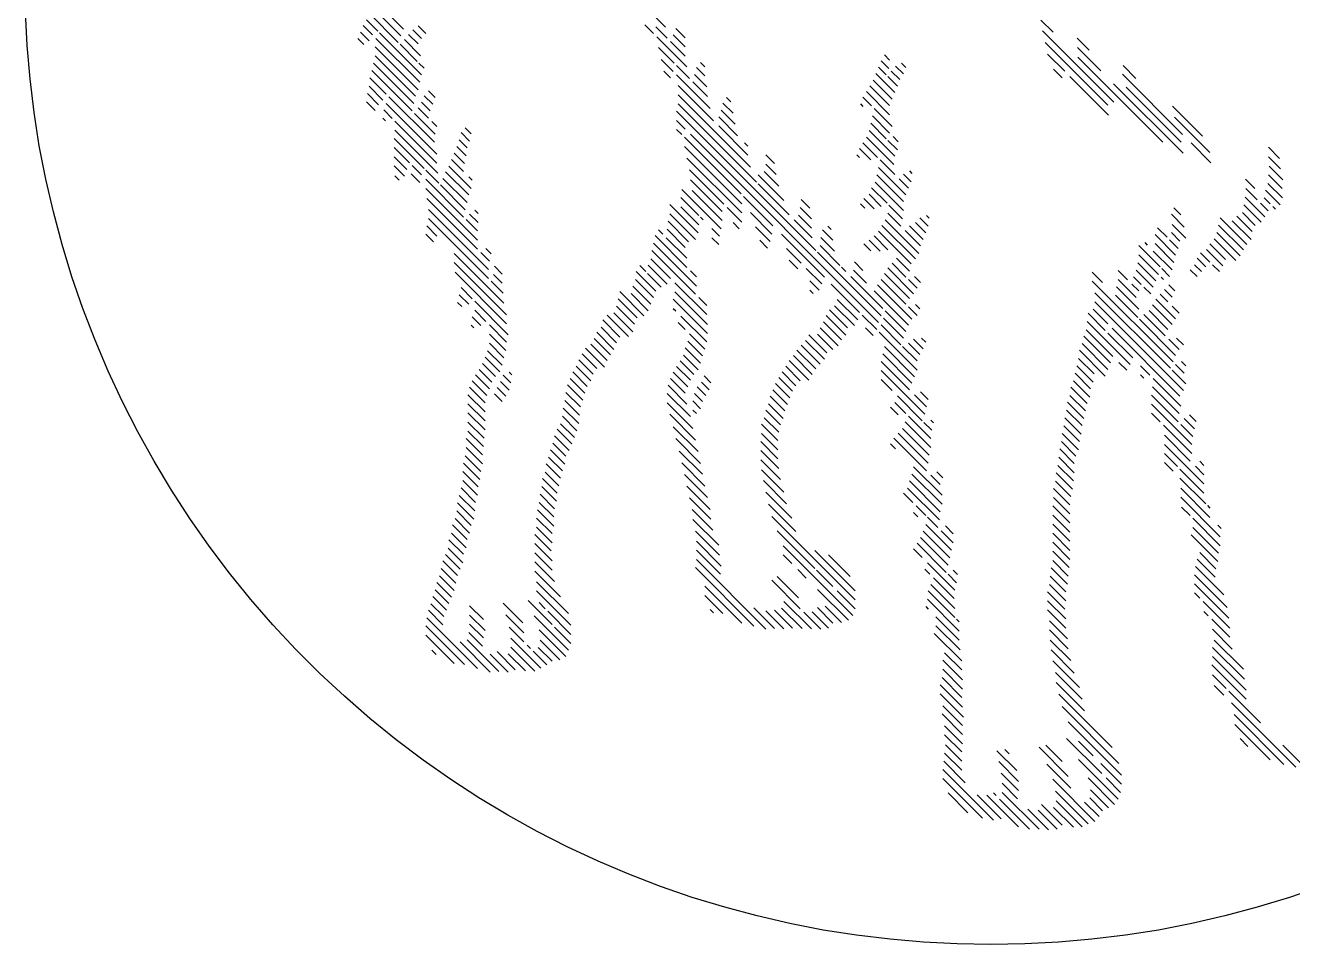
# Model space of a CAD drawing. Header units: millimetres. Extents: x 10 to 1190, y 102 to 890.
# Drawn here: x 1082 to 1141, y 130 to 172.8 of the extents above; entities that cross this region are included whole.
import ezdxf

# ---------------------------------------------------------------- set-up
doc = ezdxf.new("R2010")
doc.units = ezdxf.units.MM
doc.layers.add('CUT', color=1, linetype='CONTINUOUS')
doc.layers.add('ETCH', color=7, linetype='CONTINUOUS')

msp = doc.modelspace()

# ---------------------------------------------------------------- linework, layer by layer
at = {"layer": 'CUT'}
msp.add_lwpolyline([(1142.39, 132.71), (1140.91, 132.2), (1139.4, 131.74), (1137.89, 131.34), (1136.36, 130.98), (1134.81, 130.68), (1133.26, 130.44), (1131.7, 130.25), (1130.14, 130.11), (1128.57, 130.03), (1127, 130), (1125.43, 130.03), (1123.86, 130.11), (1122.3, 130.25), (1120.74, 130.44), (1119.19, 130.68), (1117.64, 130.98), (1116.11, 131.34), (1114.6, 131.74), (1113.09, 132.2), (1111.61, 132.71), (1110.14, 133.28), (1108.7, 133.89), (1107.27, 134.55), (1105.87, 135.27), (1104.5, 136.03), (1103.15, 136.84), (1101.84, 137.69), (1100.55, 138.59), (1099.3, 139.54), (1098.07, 140.53), (1096.89, 141.56), (1095.74, 142.63), (1094.63, 143.74), (1093.56, 144.89), (1092.53, 146.07), (1091.54, 147.3), (1090.59, 148.55), (1089.69, 149.84), (1088.84, 151.15), (1088.03, 152.5), (1087.27, 153.87), (1086.55, 155.27), (1085.89, 156.7), (1085.28, 158.14), (1084.71, 159.61), (1084.2, 161.09), (1083.74, 162.6), (1083.34, 164.11), (1082.98, 165.64), (1082.68, 167.19), (1082.44, 168.74), (1082.25, 170.3), (1082.11, 171.86), (1082.03, 173.43)], dxfattribs=at)
at = {"layer": 'ETCH'}
for points in [[(1098.16, 173.66), (1099.52, 172.3)], [(1098.32, 173.93), (1099.64, 172.61)], [(1110.76, 173.79), (1111.84, 172.71)], [(1097.92, 173.05), (1098.44, 172.53)], [(1098.04, 173.36), (1099.4, 172)], [(1129.33, 173.04), (1129.89, 172.48)], [(1097.64, 172.48), (1098.04, 172.08)], [(1097.76, 172.79), (1098.2, 172.35)], [(1098.52, 172.45), (1100.48, 170.49)], [(1099.88, 172.37), (1100.32, 171.93)], [(1100.08, 172.59), (1100.48, 172.19)], [(1100.32, 172.77), (1100.68, 172.41)], [(1110.88, 172.82), (1111.28, 172.42)], [(1111.4, 172.72), (1111.92, 172.2)], [(1112.2, 172.35), (1112.76, 171.79)], [(1112.32, 172.65), (1112.76, 172.21)], [(1129.4, 172.54), (1132.72, 169.22)], [(1097.52, 172.18), (1097.8, 171.9)], [(1098.32, 171.8), (1100.32, 169.8)], [(1098.36, 172.19), (1100.4, 170.15)], [(1099.48, 171.92), (1100.28, 171.12)], [(1099.68, 172.14), (1100.44, 171.38)], [(1111.44, 172.26), (1112.84, 170.86)], [(1111.52, 171.76), (1112.24, 171.04)], [(1112.08, 172.04), (1112.76, 171.36)], [(1129.52, 172), (1132.44, 169.08)], [(1131.02, 172.2), (1131.58, 171.64)], [(1131.03, 171.76), (1132.11, 170.68)], [(1098.32, 171.38), (1100.2, 169.5)], [(1111.64, 171.21), (1112.2, 170.65)], [(1122.04, 171.42), (1122.28, 171.18)], [(1129.64, 171.46), (1130.44, 170.66)], [(1131.05, 171.32), (1135.01, 167.36)], [(1098.16, 170.69), (1100.04, 168.81)], [(1098.24, 171.04), (1100.12, 169.16)], [(1100.36, 171.04), (1100.6, 170.8)], [(1111.76, 170.67), (1112.08, 170.35)], [(1112.36, 170.92), (1112.96, 170.32)], [(1113.28, 170.84), (1113.68, 170.44)], [(1113.48, 171.07), (1113.68, 170.87)], [(1121.76, 170.85), (1122.12, 170.49)], [(1121.88, 171.15), (1122.24, 170.79)], [(1122.36, 170.67), (1122.76, 170.27)], [(1122.56, 170.9), (1122.92, 170.54)], [(1122.84, 171.04), (1123.04, 170.84)], [(1129.92, 170.75), (1130.32, 170.35)], [(1133.15, 170.92), (1133.75, 170.32)], [(1098.08, 170.35), (1098.84, 169.59)], [(1112.36, 170.49), (1113.92, 168.93)], [(1112.44, 169.99), (1114.08, 168.35)], [(1113.12, 170.16), (1113.8, 169.48)], [(1113.2, 170.5), (1113.76, 169.94)], [(1121.36, 169.98), (1122.28, 169.06)], [(1121.52, 170.24), (1122.4, 169.36)], [(1121.64, 170.55), (1122.52, 169.67)], [(1122.2, 170.41), (1122.64, 169.97)], [(1130.68, 170.42), (1132.48, 168.62)], [(1132.71, 170.08), (1135.95, 166.84)], [(1133.12, 170.52), (1135.92, 167.72)], [(1097.96, 169.62), (1098.48, 169.1)], [(1098.04, 169.96), (1098.68, 169.32)], [(1098.96, 169.47), (1101.08, 167.35)], [(1100.6, 169.52), (1101, 169.12)], [(1100.8, 169.75), (1101.12, 169.43)], [(1112.44, 169.56), (1115.8, 166.2)], [(1114.68, 169.44), (1114.88, 169.24)], [(1121.04, 169.45), (1121.44, 169.05)], [(1121.2, 169.71), (1122.28, 168.63)], [(1133.3, 169.92), (1135.86, 167.36)], [(1097.92, 169.23), (1098.32, 168.83)], [(1098.72, 168.86), (1099.12, 168.46)], [(1098.84, 169.16), (1101.2, 166.8)], [(1100.32, 168.96), (1100.8, 168.48)], [(1100.48, 169.22), (1100.88, 168.82)], [(1112.36, 168.8), (1118.84, 162.32)], [(1112.44, 169.14), (1116.08, 165.5)], [(1114.44, 168.84), (1115.08, 168.2)], [(1114.52, 169.18), (1115, 168.7)], [(1120.92, 169.14), (1121.04, 169.02)], [(1121.56, 168.93), (1122.4, 168.09)], [(1135.45, 169.04), (1136.85, 167.64)], [(1098.68, 168.47), (1098.8, 168.35)], [(1099.24, 168.34), (1101.2, 166.38)], [(1100.16, 168.69), (1101.12, 167.73)], [(1100.96, 168.32), (1101.2, 168.08)], [(1112.36, 168.37), (1112.76, 167.97)], [(1114.32, 168.53), (1115.2, 167.65)], [(1121.4, 168.24), (1122.12, 167.52)], [(1121.48, 168.58), (1122.28, 167.78)], [(1135.55, 168.52), (1137.19, 166.88)], [(1099.24, 167.91), (1101.24, 165.91)], [(1102.32, 167.8), (1102.72, 167.4)], [(1102.52, 168.03), (1102.8, 167.75)], [(1112.36, 167.95), (1112.6, 167.71)], [(1113, 167.73), (1121.76, 158.97)], [(1114.32, 168.11), (1115.68, 166.75)], [(1121.32, 167.9), (1122.52, 166.7)], [(1122.44, 167.62), (1122.68, 167.38)], [(1099.2, 167.53), (1100.6, 166.13)], [(1099.2, 167.11), (1099.92, 166.39)], [(1102.12, 167.16), (1102.56, 166.72)], [(1102.24, 167.46), (1102.6, 167.1)], [(1112.72, 167.59), (1115.36, 164.95)], [(1112.72, 167.16), (1115.4, 164.48)], [(1115.52, 167.33), (1115.68, 167.17)], [(1120.88, 167.06), (1121.4, 166.54)], [(1121.04, 167.33), (1121.72, 166.65)], [(1121.2, 167.59), (1122.48, 166.31)], [(1122.2, 167.44), (1122.64, 167)], [(1136.32, 167.32), (1137.24, 166.4)], [(1139.92, 167.12), (1140.44, 166.6)], [(1099.2, 166.68), (1099.8, 166.08)], [(1101.88, 166.55), (1102.44, 165.99)], [(1102, 166.85), (1102.48, 166.37)], [(1112.84, 166.62), (1115.4, 164.06)], [(1116.52, 166.76), (1116.92, 166.36)], [(1120.76, 166.76), (1120.88, 166.64)], [(1121.84, 166.53), (1122.52, 165.85)], [(1139.93, 166.68), (1140.49, 166.12)], [(1099.2, 166.26), (1099.68, 165.78)], [(1100, 165.88), (1100.4, 165.48)], [(1100.04, 166.27), (1100.48, 165.83)], [(1100.68, 166.05), (1101.28, 165.45)], [(1101.6, 165.98), (1102.68, 164.9)], [(1101.76, 166.24), (1102.8, 165.2)], [(1112.96, 166.07), (1114.56, 164.47)], [(1116.44, 165.99), (1117.12, 165.31)], [(1116.52, 166.33), (1117, 165.85)], [(1121.76, 166.18), (1123.04, 164.9)], [(1122.92, 165.87), (1123.28, 165.51)], [(1123.2, 166.02), (1123.32, 165.9)], [(1139.95, 166.24), (1140.59, 165.6)], [(1099.24, 165.79), (1099.44, 165.59)], [(1100.68, 165.63), (1102.44, 163.87)], [(1101.36, 165.37), (1102.52, 164.21)], [(1101.48, 165.67), (1102.6, 164.55)], [(1102.68, 165.75), (1102.84, 165.59)], [(1113, 165.61), (1114.48, 164.13)], [(1116.16, 165.84), (1117.36, 164.64)], [(1116.16, 165.42), (1117.6, 163.98)], [(1121.6, 165.49), (1122.92, 164.17)], [(1121.68, 165.84), (1122.92, 164.6)], [(1122.72, 165.65), (1123.16, 165.21)], [(1138.85, 165.64), (1139.29, 165.2)], [(1139.9, 165.44), (1140.58, 164.76)], [(1139.92, 165.84), (1140.56, 165.2)], [(1100.68, 165.2), (1103.08, 162.8)], [(1100.72, 164.74), (1103.08, 162.38)], [(1112.56, 164.78), (1113.4, 163.94)], [(1112.6, 165.16), (1114.44, 163.32)], [(1113.08, 165.11), (1114.48, 163.71)], [(1115.48, 164.83), (1116.84, 163.47)], [(1118.16, 164.69), (1118.56, 164.29)], [(1121.08, 164.74), (1121.56, 164.26)], [(1121.32, 164.93), (1121.88, 164.37)], [(1121.44, 165.23), (1122.16, 164.51)], [(1138.84, 164.8), (1139.76, 163.88)], [(1138.87, 165.2), (1139.39, 164.68)], [(1139.73, 164.76), (1140.01, 164.48)], [(1139.79, 165.12), (1140.47, 164.44)], [(1100.8, 164.23), (1103.6, 161.43)], [(1102.96, 164.19), (1103.12, 164.03)], [(1112.04, 164.45), (1113.36, 163.13)], [(1112.56, 164.35), (1113.4, 163.51)], [(1114.72, 164.31), (1115.4, 163.63)], [(1115.8, 164.08), (1116.8, 163.08)], [(1118.12, 164.31), (1118.64, 163.79)], [(1120.92, 164.48), (1121.12, 164.28)], [(1122.24, 164.43), (1122.88, 163.79)], [(1135.52, 164.3), (1135.84, 163.98)], [(1138.71, 164.08), (1139.31, 163.48)], [(1138.78, 164.44), (1139.58, 163.64)], [(1139.55, 164.52), (1139.91, 164.16)], [(1140.13, 164.36), (1140.25, 164.24)], [(1100.8, 163.81), (1103.6, 161.01)], [(1102.56, 163.75), (1103.08, 163.23)], [(1102.72, 164.01), (1103.12, 163.61)], [(1111.96, 163.68), (1112.92, 162.72)], [(1112.04, 164.02), (1113.24, 162.82)], [(1113.48, 163.86), (1113.6, 163.74)], [(1115, 163.61), (1115.28, 163.33)], [(1117.84, 163.74), (1118.68, 162.9)], [(1118.04, 163.96), (1118.64, 163.36)], [(1122.08, 163.74), (1123.64, 162.18)], [(1122.2, 164.05), (1122.8, 163.45)], [(1123.48, 163.61), (1123.96, 163.13)], [(1123.68, 163.84), (1124.08, 163.44)], [(1124, 163.94), (1124.12, 163.82)], [(1135.4, 164), (1136, 163.4)], [(1135.44, 163.53), (1136.08, 162.89)], [(1137.6, 163.5), (1138.76, 162.34)], [(1137.68, 163.84), (1138.92, 162.6)], [(1138.24, 163.7), (1139.12, 162.82)], [(1138.45, 163.92), (1139.17, 163.2)], [(1100.68, 163.08), (1101.04, 162.72)], [(1100.72, 163.46), (1101.2, 162.98)], [(1111.36, 163.01), (1112.84, 161.53)], [(1111.52, 163.27), (1111.72, 163.07)], [(1111.88, 162.91), (1112.84, 161.95)], [(1111.92, 163.3), (1112.76, 162.46)], [(1114, 163.34), (1114.36, 162.98)], [(1114, 162.91), (1114.32, 162.59)], [(1116.04, 163.42), (1116.72, 162.74)], [(1117.24, 163.07), (1119.24, 161.07)], [(1119.08, 162.92), (1119.72, 162.28)], [(1119.16, 163.27), (1119.64, 162.79)], [(1119.4, 163.45), (1119.56, 163.29)], [(1121.56, 162.99), (1122.2, 162.35)], [(1121.76, 163.21), (1123.28, 161.69)], [(1121.92, 163.48), (1123.48, 161.92)], [(1123, 163.25), (1123.72, 162.53)], [(1123.2, 163.47), (1123.84, 162.83)], [(1134.64, 163.06), (1135.6, 162.1)], [(1134.76, 163.37), (1135.2, 162.93)], [(1135.4, 163.15), (1135.8, 162.75)], [(1137.52, 163.15), (1138.6, 162.07)], [(1103.48, 162.4), (1103.72, 162.16)], [(1111.2, 162.32), (1113.24, 160.28)], [(1111.28, 162.66), (1113.28, 160.66)], [(1116.24, 162.79), (1116.6, 162.43)], [(1117.48, 162.4), (1118.16, 161.72)], [(1119.04, 162.54), (1119.96, 161.62)], [(1121.08, 162.62), (1121.4, 162.3)], [(1121.32, 162.8), (1121.84, 162.28)], [(1133.88, 162.55), (1134.88, 161.55)], [(1134.16, 162.69), (1134.28, 162.57)], [(1134.64, 162.64), (1135.52, 161.76)], [(1135.32, 162.81), (1135.72, 162.41)], [(1137.04, 162.36), (1137.8, 161.6)], [(1137.2, 162.62), (1137.92, 161.9)], [(1137.4, 162.85), (1138.4, 161.85)], [(1102, 162.18), (1104.32, 159.86)], [(1102, 161.76), (1104.44, 159.32)], [(1103.24, 162.22), (1103.64, 161.82)], [(1111.16, 161.93), (1112.08, 161.01)], [(1117.6, 161.86), (1118, 161.46)], [(1118.92, 162.24), (1121.88, 159.28)], [(1120.64, 161.79), (1121.04, 161.39)], [(1122.4, 161.72), (1123.04, 161.08)], [(1122.6, 161.95), (1123.2, 161.35)], [(1133.84, 161.74), (1134.68, 160.9)], [(1133.88, 162.12), (1134.8, 161.2)], [(1134.56, 162.29), (1135.44, 161.41)], [(1136.6, 161.95), (1137, 161.55)], [(1136.76, 162.21), (1137.2, 161.77)], [(1102.04, 161.3), (1104.44, 158.9)], [(1103.84, 161.19), (1104.24, 160.79)], [(1103.88, 161.58), (1104.24, 161.22)], [(1110.48, 161.34), (1111.4, 160.42)], [(1110.64, 161.61), (1110.92, 161.33)], [(1111, 161.25), (1111.64, 160.61)], [(1111.04, 161.63), (1111.92, 160.75)], [(1113, 161.37), (1113.28, 161.09)], [(1118.4, 161.48), (1119.12, 160.76)], [(1120.04, 161.54), (1120.24, 161.34)], [(1120.6, 161.4), (1121.2, 160.8)], [(1122.04, 161.24), (1123.2, 160.08)], [(1122.2, 161.5), (1123.4, 160.3)], [(1131.72, 161.31), (1132.2, 160.83)], [(1132.92, 161.39), (1133.36, 160.95)], [(1133.76, 161.4), (1134.56, 160.6)], [(1134.96, 161.47), (1135.32, 161.11)], [(1136.28, 161.42), (1136.6, 161.1)], [(1136.48, 161.65), (1136.8, 161.33)], [(1137.32, 161.65), (1137.64, 161.33)], [(1102.32, 160.59), (1102.84, 160.07)], [(1103.72, 160.89), (1104.28, 160.33)], [(1110.32, 160.65), (1111.16, 159.81)], [(1110.44, 160.96), (1111.28, 160.12)], [(1112.28, 160.81), (1113.76, 159.33)], [(1118.56, 160.9), (1119, 160.46)], [(1119.56, 160.75), (1120.88, 159.43)], [(1120.48, 161.1), (1121.96, 159.62)], [(1121.72, 160.71), (1123.32, 159.11)], [(1121.88, 160.97), (1123.04, 159.81)], [(1123.16, 160.96), (1123.56, 160.56)], [(1123.44, 161.11), (1123.72, 160.83)], [(1131.72, 160.89), (1135.48, 157.13)], [(1132.84, 160.62), (1133.88, 159.58)], [(1132.92, 160.96), (1133.76, 160.12)], [(1133.56, 160.75), (1133.88, 160.43)], [(1133.64, 161.09), (1134, 160.73)], [(1134.12, 160.61), (1134.44, 160.29)], [(1134.92, 161.08), (1135.04, 160.96)], [(1135.28, 160.72), (1135.56, 160.44)], [(1102.24, 160.25), (1102.68, 159.81)], [(1102.96, 159.95), (1104.52, 158.39)], [(1109.64, 160.06), (1110.52, 159.18)], [(1109.72, 160.4), (1110.84, 159.28)], [(1110.24, 160.31), (1111.04, 159.51)], [(1112.2, 160.05), (1113.8, 158.45)], [(1112.28, 160.39), (1113.8, 158.87)], [(1113.4, 160.12), (1113.76, 159.76)], [(1118.56, 160.47), (1118.72, 160.31)], [(1119.84, 160.04), (1120.8, 159.08)], [(1121.56, 160.44), (1123.16, 158.84)], [(1131.84, 160.35), (1135.36, 156.83)], [(1132.8, 160.23), (1133.84, 159.19)], [(1134.68, 160.05), (1135.6, 159.13)], [(1134.88, 160.28), (1135.24, 159.92)], [(1135.08, 160.5), (1135.44, 160.14)], [(1102.16, 159.9), (1102.36, 159.7)], [(1102.96, 159.53), (1103.48, 159.01)], [(1109.44, 159.41), (1110.32, 158.53)], [(1109.56, 159.72), (1110.4, 158.88)], [(1112.2, 159.62), (1112.32, 159.5)], [(1119.48, 159.55), (1120.32, 158.71)], [(1119.72, 159.74), (1120.64, 158.82)], [(1122.08, 159.5), (1123.04, 158.54)], [(1123.16, 159.69), (1123.56, 159.29)], [(1123.48, 159.8), (1123.68, 159.6)], [(1131.52, 159.39), (1132.32, 158.59)], [(1131.76, 159.58), (1132.44, 158.9)], [(1131.84, 159.92), (1135.96, 155.8)], [(1134.36, 159.52), (1135.24, 158.64)], [(1134.52, 159.79), (1135.44, 158.87)], [(1135.44, 159.72), (1135.76, 159.4)], [(1102.8, 158.84), (1102.92, 158.72)], [(1102.84, 159.22), (1103.24, 158.82)], [(1103.64, 158.85), (1104.44, 158.05)], [(1108.92, 159.08), (1109.72, 158.28)], [(1109.12, 159.31), (1110.12, 158.31)], [(1112.44, 158.96), (1112.76, 158.64)], [(1112.56, 159.26), (1113.76, 158.06)], [(1119.2, 158.99), (1120.04, 158.15)], [(1119.32, 159.29), (1120.24, 158.37)], [(1121, 159.31), (1121.68, 158.63)], [(1121.88, 158.85), (1122.8, 157.93)], [(1122, 159.16), (1122.92, 158.24)], [(1131.48, 159.01), (1133.48, 157.01)], [(1133.92, 159.11), (1135.6, 157.43)], [(1134.12, 159.34), (1135.12, 158.34)], [(1103.64, 158.42), (1104.4, 157.66)], [(1108.52, 158.21), (1109.28, 157.45)], [(1108.64, 158.51), (1109.44, 157.71)], [(1108.84, 158.74), (1109.56, 158.02)], [(1112.96, 158.44), (1113.68, 157.72)], [(1118.52, 158.39), (1119.36, 157.55)], [(1118.92, 158.42), (1119.64, 157.7)], [(1119.04, 158.72), (1119.88, 157.88)], [(1121.16, 158.72), (1121.52, 158.36)], [(1121.8, 158.51), (1123.56, 156.75)], [(1123.4, 158.18), (1123.84, 157.74)], [(1123.76, 158.24), (1123.96, 158.04)], [(1131.32, 158.32), (1132.56, 157.08)], [(1131.44, 158.62), (1132.68, 157.38)], [(1132.44, 158.47), (1133.6, 157.31)], [(1132.64, 158.7), (1135.8, 155.54)], [(1135.28, 158.18), (1135.76, 157.7)], [(1135.64, 158.24), (1135.96, 157.92)], [(1103.56, 157.65), (1104.24, 156.97)], [(1103.64, 158), (1104.32, 157.32)], [(1108.12, 157.76), (1109, 156.88)], [(1108.36, 157.95), (1109.12, 157.19)], [(1112.76, 157.79), (1113.48, 157.07)], [(1112.88, 158.09), (1113.56, 157.41)], [(1117.96, 157.68), (1118.84, 156.8)], [(1118.16, 157.9), (1119.04, 157.02)], [(1118.36, 158.13), (1119.24, 157.25)], [(1122.04, 157.84), (1123.44, 156.44)], [(1122.88, 157.85), (1123.56, 157.17)], [(1123.16, 158), (1123.68, 157.48)], [(1131.12, 157.67), (1132.32, 156.47)], [(1131.24, 157.98), (1132.44, 156.78)], [(1103.32, 157.05), (1103.92, 156.45)], [(1103.44, 157.35), (1104.12, 156.67)], [(1107.8, 157.23), (1108.48, 156.55)], [(1107.96, 157.5), (1108.64, 156.82)], [(1112.52, 157.18), (1113.16, 156.54)], [(1112.68, 157.44), (1113.36, 156.76)], [(1117.6, 157.19), (1118.52, 156.27)], [(1117.8, 157.42), (1118.68, 156.54)], [(1121.88, 157.15), (1123.2, 155.83)], [(1121.96, 157.5), (1123.32, 156.14)], [(1131.08, 157.29), (1131.8, 156.57)], [(1132.96, 157.1), (1133.32, 156.74)], [(1135.6, 157.01), (1136, 156.61)], [(1135.88, 157.15), (1136.08, 156.95)], [(1103, 156.52), (1103.64, 155.88)], [(1103.16, 156.78), (1103.76, 156.18)], [(1104.28, 156.51), (1104.64, 156.15)], [(1104.56, 156.65), (1104.68, 156.53)], [(1107.52, 156.66), (1108.2, 155.98)], [(1107.68, 156.93), (1108.36, 156.25)], [(1112.2, 156.65), (1112.88, 155.97)], [(1112.36, 156.92), (1113, 156.28)], [(1113.64, 156.48), (1113.96, 156.16)], [(1117.28, 156.66), (1117.92, 156.02)], [(1117.44, 156.93), (1118.12, 156.25)], [(1121.88, 156.73), (1123.92, 154.69)], [(1130.92, 156.6), (1131.64, 155.88)], [(1131, 156.94), (1131.76, 156.18)], [(1133.96, 156.95), (1134.4, 156.51)], [(1133.96, 156.53), (1134.12, 156.37)], [(1135.44, 156.75), (1136.08, 156.11)], [(1102.72, 155.95), (1103.44, 155.23)], [(1102.84, 156.25), (1103.52, 155.57)], [(1104, 155.94), (1104.4, 155.54)], [(1104.16, 156.21), (1104.56, 155.81)], [(1107.28, 156.06), (1108, 155.34)], [(1107.4, 156.36), (1108.08, 155.68)], [(1111.96, 156.04), (1112.84, 155.16)], [(1112.08, 156.35), (1112.76, 155.67)], [(1113.32, 155.96), (1113.72, 155.56)], [(1113.52, 156.18), (1113.88, 155.82)], [(1116.84, 155.83), (1117.52, 155.15)], [(1116.96, 156.13), (1117.64, 155.45)], [(1117.12, 156.4), (1117.76, 155.76)], [(1121.88, 156.31), (1122.4, 155.79)], [(1130.72, 155.95), (1131.48, 155.19)], [(1130.84, 156.25), (1131.6, 155.49)], [(1134.52, 155.97), (1135.76, 154.73)], [(1134.56, 156.35), (1135.84, 155.07)], [(1102.64, 155.6), (1103.44, 154.8)], [(1103.88, 155.64), (1104.24, 155.28)], [(1107.16, 155.33), (1107.84, 154.65)], [(1107.2, 155.71), (1107.88, 155.03)], [(1111.92, 155.66), (1113, 154.58)], [(1111.92, 155.23), (1113.12, 154.03)], [(1113.12, 155.31), (1113.48, 154.95)], [(1113.2, 155.65), (1113.56, 155.29)], [(1116.72, 155.53), (1117.4, 154.85)], [(1122.52, 155.24), (1123.04, 154.72)], [(1122.64, 155.55), (1123.8, 154.39)], [(1123.44, 155.59), (1124, 155.03)], [(1123.72, 155.74), (1124.08, 155.38)], [(1130.56, 155.26), (1131.32, 154.5)], [(1130.68, 155.57), (1131.4, 154.85)], [(1134.48, 155.58), (1135.72, 154.34)], [(1102.64, 155.18), (1103.44, 154.38)], [(1102.64, 154.76), (1103.44, 153.96)], [(1107.08, 154.98), (1107.8, 154.26)], [(1112.04, 154.69), (1113.24, 153.49)], [(1113.12, 154.88), (1113.28, 154.72)], [(1116.52, 154.88), (1117.2, 154.2)], [(1116.64, 155.18), (1117.32, 154.5)], [(1122.32, 155.02), (1122.68, 154.66)], [(1130.52, 154.88), (1131.24, 154.16)], [(1134.48, 155.16), (1136.36, 153.28)], [(1134.48, 154.74), (1134.88, 154.34)], [(1136.24, 154.67), (1136.56, 154.35)], [(1102.64, 154.33), (1103.4, 153.57)], [(1106.96, 154.25), (1107.6, 153.61)], [(1107.04, 154.6), (1107.72, 153.92)], [(1112.2, 154.11), (1113.36, 152.95)], [(1116.32, 154.23), (1117.08, 153.47)], [(1116.44, 154.53), (1117.12, 153.85)], [(1123, 154.34), (1124.2, 153.14)], [(1123.16, 154.6), (1124.2, 153.56)], [(1123.88, 154.31), (1124.24, 153.95)], [(1124.2, 154.41), (1124.32, 154.29)], [(1130.4, 154.15), (1131.12, 153.43)], [(1130.44, 154.53), (1131.2, 153.77)], [(1135.04, 154.18), (1136.36, 152.86)], [(1135.84, 154.22), (1136.4, 153.66)], [(1136, 154.49), (1136.48, 154.01)], [(1102.56, 153.56), (1103.32, 152.8)], [(1102.64, 153.91), (1103.36, 153.19)], [(1106.68, 153.69), (1107.36, 153.01)], [(1106.8, 153.99), (1107.48, 153.31)], [(1112.32, 153.56), (1113.48, 152.4)], [(1116.32, 153.8), (1117.08, 153.04)], [(1122.48, 153.58), (1124, 152.06)], [(1122.68, 153.81), (1124.08, 152.41)], [(1122.88, 154.03), (1124.12, 152.79)], [(1130.32, 153.8), (1131.08, 153.04)], [(1135.08, 153.71), (1136.28, 152.51)], [(1102.56, 153.14), (1103.32, 152.38)], [(1106.48, 153.04), (1107.16, 152.36)], [(1106.6, 153.34), (1107.2, 152.74)], [(1112.48, 152.98), (1113.56, 151.9)], [(1116.28, 153.42), (1117.08, 152.62)], [(1116.28, 153), (1117.12, 152.16)], [(1122.32, 153.32), (1122.56, 153.08)], [(1130.2, 153.08), (1130.88, 152.4)], [(1130.28, 153.42), (1130.96, 152.74)], [(1135.08, 153.29), (1136.92, 151.45)], [(1102.44, 152.41), (1103.2, 151.65)], [(1102.52, 152.75), (1103.24, 152.03)], [(1106.28, 152.39), (1106.96, 151.71)], [(1106.4, 152.69), (1107.04, 152.05)], [(1112.6, 152.43), (1113.68, 151.35)], [(1116.28, 152.57), (1117.2, 151.65)], [(1130.12, 152.31), (1130.84, 151.59)], [(1130.16, 152.69), (1130.88, 151.97)], [(1135.08, 152.86), (1135.68, 152.26)], [(1135.08, 152.44), (1135.48, 152.04)], [(1136.72, 152.5), (1136.92, 152.3)], [(1102.4, 152.03), (1103.12, 151.31)], [(1106.12, 151.7), (1106.8, 151.02)], [(1106.24, 152), (1106.88, 151.36)], [(1112.72, 151.89), (1113.8, 150.81)], [(1116.32, 152.11), (1117.36, 151.07)], [(1123.32, 151.9), (1124.72, 150.5)], [(1123.4, 152.24), (1124.72, 150.92)], [(1124.2, 151.86), (1124.64, 151.42)], [(1124.48, 152.01), (1124.76, 151.73)], [(1130.04, 151.96), (1130.8, 151.2)], [(1135.8, 152.14), (1136.92, 151.02)], [(1135.8, 151.72), (1137, 150.52)], [(1136.52, 152.27), (1136.92, 151.87)], [(1102.32, 151.26), (1103, 150.58)], [(1102.4, 151.6), (1103.08, 150.92)], [(1106.08, 151.32), (1106.76, 150.64)], [(1112.84, 151.34), (1113.92, 150.26)], [(1116.4, 151.6), (1117.48, 150.52)], [(1123.12, 151.25), (1124.6, 149.77)], [(1123.2, 151.59), (1124.64, 150.15)], [(1129.92, 151.24), (1130.68, 150.48)], [(1130, 151.58), (1130.72, 150.86)], [(1135.84, 151.25), (1137.2, 149.89)], [(1102.16, 150.57), (1102.92, 149.81)], [(1102.24, 150.91), (1102.96, 150.19)], [(1105.96, 150.59), (1106.64, 149.91)], [(1106, 150.97), (1106.68, 150.29)], [(1112.96, 150.8), (1113.96, 149.8)], [(1116.52, 151.06), (1117.72, 149.86)], [(1116.64, 150.51), (1117.92, 149.23)], [(1122.92, 151.02), (1123.36, 150.58)], [(1129.92, 150.81), (1130.68, 150.05)], [(1135.84, 150.83), (1137.68, 148.99)], [(1102.12, 150.19), (1102.8, 149.51)], [(1105.88, 150.24), (1106.64, 149.48)], [(1113.08, 150.26), (1114.04, 149.3)], [(1116.8, 149.93), (1120.68, 146.05)], [(1123.4, 150.12), (1123.6, 149.92)], [(1123.52, 150.42), (1123.96, 149.98)], [(1129.88, 150.43), (1130.68, 149.63)], [(1129.88, 150), (1130.68, 149.2)], [(1135.88, 150.37), (1136.28, 149.97)], [(1137.08, 150.44), (1137.2, 150.32)], [(1101.92, 149.54), (1102.6, 148.86)], [(1102.04, 149.84), (1102.72, 149.16)], [(1105.84, 149.86), (1106.56, 149.14)], [(1105.84, 149.43), (1106.56, 148.71)], [(1113.12, 149.79), (1114.32, 148.59)], [(1123.96, 149.56), (1125.16, 148.36)], [(1124.04, 149.9), (1124.52, 149.42)], [(1124.88, 149.49), (1125.24, 149.13)], [(1129.88, 149.58), (1130.68, 148.78)], [(1136.4, 149.85), (1137.68, 148.57)], [(1136.4, 149.42), (1137.6, 148.22)], [(1137.56, 149.53), (1137.72, 149.37)], [(1101.76, 148.85), (1102.44, 148.17)], [(1101.88, 149.15), (1102.56, 148.47)], [(1105.76, 149.09), (1106.52, 148.33)], [(1113.24, 149.25), (1114.36, 148.13)], [(1113.28, 148.78), (1114.44, 147.62)], [(1117.04, 149.27), (1118.8, 147.51)], [(1123.72, 148.95), (1125, 147.67)], [(1123.84, 149.25), (1125.08, 148.01)], [(1124.68, 149.26), (1125.24, 148.7)], [(1129.88, 149.15), (1130.68, 148.35)], [(1136.32, 149.08), (1137.56, 147.84)], [(1101.6, 148.16), (1102.28, 147.48)], [(1101.72, 148.46), (1102.4, 147.78)], [(1105.76, 148.67), (1106.56, 147.87)], [(1105.76, 148.24), (1106.56, 147.44)], [(1113.28, 148.36), (1114.4, 147.24)], [(1117.32, 148.56), (1120.56, 145.32)], [(1118.8, 148.35), (1120.68, 146.47)], [(1123.4, 148.42), (1123.8, 148.02)], [(1123.56, 148.69), (1124.92, 147.33)], [(1129.88, 148.73), (1130.68, 147.93)], [(1129.88, 148.31), (1130.64, 147.55)], [(1136.72, 148.25), (1137.48, 147.49)], [(1101.48, 147.86), (1102.16, 147.18)], [(1105.76, 147.82), (1106.68, 146.9)], [(1113.24, 147.55), (1115.96, 144.83)], [(1113.28, 147.93), (1116.52, 144.69)], [(1117.32, 148.14), (1117.72, 147.74)], [(1119.44, 148.14), (1120.44, 147.14)], [(1124.04, 147.78), (1125.32, 146.5)], [(1129.88, 147.88), (1130.6, 147.16)], [(1136.52, 147.6), (1137.84, 146.28)], [(1136.6, 147.95), (1137.44, 147.11)], [(1101.32, 147.17), (1102, 146.49)], [(1101.4, 147.51), (1102.08, 146.83)], [(1105.76, 147.39), (1106.96, 146.19)], [(1116.8, 146.96), (1118.12, 145.64)], [(1117.04, 147.14), (1118.04, 146.14)], [(1118, 147.46), (1118.4, 147.06)], [(1118.88, 147.43), (1119.64, 146.67)], [(1123.92, 147.48), (1124.16, 147.24)], [(1124.32, 147.08), (1125.28, 146.12)], [(1125, 147.25), (1125.4, 146.85)], [(1125.24, 147.43), (1125.44, 147.23)], [(1129.76, 147.15), (1130.48, 146.43)], [(1129.8, 147.54), (1130.56, 146.78)], [(1136.48, 147.22), (1138, 145.7)], [(1101.12, 146.52), (1101.76, 145.88)], [(1101.2, 146.86), (1101.88, 146.18)], [(1105.84, 146.89), (1107.32, 145.41)], [(1105.84, 146.47), (1107.44, 144.87)], [(1113.68, 146.69), (1115.4, 144.97)], [(1118.92, 146.54), (1120.36, 145.1)], [(1119.84, 146.47), (1120.68, 145.63)], [(1124.08, 146.47), (1125.32, 145.23)], [(1124.2, 146.77), (1125.32, 145.65)], [(1129.64, 146.42), (1130.44, 145.62)], [(1129.72, 146.77), (1130.48, 146.01)], [(1136.48, 146.8), (1138.08, 145.2)], [(1136.48, 146.37), (1136.72, 146.13)], [(1100.92, 145.87), (1101.52, 145.27)], [(1101, 146.21), (1101.64, 145.57)], [(1104.28, 145.9), (1105.2, 144.98)], [(1105.44, 146.02), (1106.56, 144.9)], [(1105.96, 145.92), (1106.24, 145.64)], [(1113.68, 146.26), (1114.52, 145.42)], [(1117.36, 145.98), (1118.64, 144.7)], [(1124.04, 146.08), (1125.52, 144.6)], [(1129.64, 146), (1130.48, 145.16)], [(1136.88, 145.97), (1138.12, 144.73)], [(1100.72, 145.22), (1103.08, 142.86)], [(1100.8, 145.57), (1101.48, 144.89)], [(1102.72, 145.77), (1103.36, 145.13)], [(1102.72, 145.34), (1103.44, 144.62)], [(1104.4, 145.36), (1105.24, 144.52)], [(1105.72, 145.31), (1107.32, 143.71)], [(1106.36, 145.52), (1107.44, 144.44)], [(1113.92, 145.6), (1114.08, 145.44)], [(1115.96, 145.68), (1116.92, 144.72)], [(1116.52, 145.54), (1117.36, 144.7)], [(1116.92, 145.57), (1117.76, 144.73)], [(1117.24, 145.67), (1118.2, 144.71)], [(1118.28, 145.48), (1119.08, 144.68)], [(1118.68, 145.5), (1119.44, 144.74)], [(1118.92, 145.69), (1119.64, 144.97)], [(1119.28, 145.75), (1120.04, 144.99)], [(1123.96, 145.74), (1124.08, 145.62)], [(1124.44, 145.26), (1125.52, 144.18)], [(1129.64, 145.58), (1130.48, 144.74)], [(1136.92, 145.51), (1137.12, 145.31)], [(1100.68, 144.84), (1102.48, 143.04)], [(1102.72, 144.92), (1103.36, 144.28)], [(1104.56, 144.78), (1105.24, 144.1)], [(1105.96, 144.65), (1107.2, 143.41)], [(1106.68, 144.78), (1107.44, 144.02)], [(1124.44, 144.84), (1125.56, 143.72)], [(1125.4, 145.15), (1125.52, 145.03)], [(1129.72, 145.07), (1130.56, 144.23)], [(1129.72, 144.65), (1130.6, 143.77)], [(1137.28, 145.15), (1138.12, 144.31)], [(1137.32, 144.68), (1138.24, 143.76)], [(1100.68, 144.41), (1102, 143.09)], [(1102.28, 144.09), (1103.68, 142.69)], [(1102.6, 144.19), (1104.08, 142.71)], [(1102.68, 144.53), (1103.32, 143.89)], [(1104.64, 144.27), (1106.04, 142.87)], [(1106, 144.18), (1106.92, 143.26)], [(1124.36, 144.49), (1125.64, 143.21)], [(1129.76, 144.18), (1130.72, 143.22)], [(1137.4, 144.18), (1138.76, 142.82)], [(1100.96, 143.71), (1101.16, 143.51)], [(1103.68, 143.53), (1104.52, 142.69)], [(1104, 143.64), (1104.84, 142.8)], [(1104.52, 143.54), (1105.32, 142.74)], [(1104.64, 143.85), (1105.76, 142.73)], [(1105.4, 143.94), (1105.56, 143.78)], [(1105.68, 143.66), (1106.32, 143.02)], [(1105.92, 143.84), (1106.56, 143.2)], [(1124.84, 143.59), (1125.64, 142.79)], [(1129.8, 143.72), (1130.88, 142.64)], [(1137.32, 143.84), (1138.8, 142.36)], [(1124.76, 143.24), (1125.68, 142.32)], [(1129.88, 143.21), (1131.12, 141.97)], [(1137.28, 143.03), (1138.88, 141.43)], [(1137.32, 143.41), (1138.88, 141.85)], [(1124.72, 142.43), (1125.64, 141.51)], [(1124.76, 142.82), (1125.68, 141.9)], [(1130, 142.67), (1131.24, 141.43)], [(1137.32, 142.56), (1137.96, 141.92)], [(1124.64, 142.09), (1125.68, 141.05)], [(1124.64, 141.67), (1125.72, 140.59)], [(1130.04, 142.21), (1131.36, 140.89)], [(1130.16, 141.66), (1132.64, 139.18)], [(1137.4, 142.06), (1137.84, 141.62)], [(1138.08, 141.8), (1139.56, 140.32)], [(1124.76, 141.12), (1125.68, 140.2)], [(1130.32, 141.08), (1132.96, 138.44)], [(1138.2, 141.26), (1141.2, 138.26)], [(1124.72, 140.74), (1125.68, 139.78)], [(1138.32, 140.71), (1140.64, 138.39)], [(1124.84, 140.19), (1125.68, 139.35)], [(1130.6, 140.37), (1133.08, 137.89)], [(1138.36, 140.25), (1140, 138.61)], [(1124.84, 139.77), (1125.64, 138.97)], [(1124.88, 139.3), (1125.64, 138.54)], [(1129.56, 139.29), (1130.32, 138.53)], [(1130.52, 139.6), (1132.16, 137.96)], [(1131.08, 139.47), (1131.76, 138.79)], [(1138.6, 139.59), (1138.96, 139.23)], [(1124.84, 138.92), (1125.64, 138.12)], [(1127.28, 139.03), (1128.2, 138.11)], [(1127.64, 139.09), (1127.84, 138.89)], [(1129.24, 139.19), (1130.6, 137.83)], [(1140.6, 139.28), (1141.68, 138.2)], [(1124.76, 138.15), (1127.12, 135.79)], [(1124.8, 138.54), (1125.8, 137.54)], [(1127.36, 138.52), (1128.28, 137.6)], [(1129.6, 138.4), (1130.72, 137.28)], [(1131.08, 138.62), (1132.92, 136.78)], [(1132.12, 138.43), (1133.08, 137.47)], [(1124.76, 137.73), (1126.6, 135.89)], [(1127.48, 137.98), (1128.28, 137.18)], [(1129.88, 137.7), (1131.84, 135.74)], [(1131.52, 137.76), (1132.76, 136.52)], [(1132.36, 137.76), (1133.04, 137.08)], [(1125, 137.06), (1125.92, 136.14)], [(1126.36, 136.98), (1127.48, 135.86)], [(1126.8, 136.96), (1128.28, 135.48)], [(1127.12, 137.06), (1127.24, 136.94)], [(1127.52, 137.51), (1128.24, 136.79)], [(1127.52, 137.09), (1129.24, 135.37)], [(1130, 137.15), (1131.52, 135.63)], [(1131.64, 137.21), (1132.48, 136.37)], [(1127.4, 136.78), (1128.8, 135.38)], [(1129.36, 136.52), (1130.32, 135.56)], [(1129.92, 136.39), (1130.84, 135.47)], [(1130.04, 136.69), (1131.24, 135.49)], [(1131.36, 136.64), (1132.04, 135.96)], [(1131.6, 136.83), (1132.2, 136.23)], [(1128.72, 136.31), (1129.68, 135.35)], [(1129.2, 136.26), (1130.08, 135.38)]]:
    msp.add_lwpolyline(points, dxfattribs=at)

doc.saveas('drawing.dxf')
